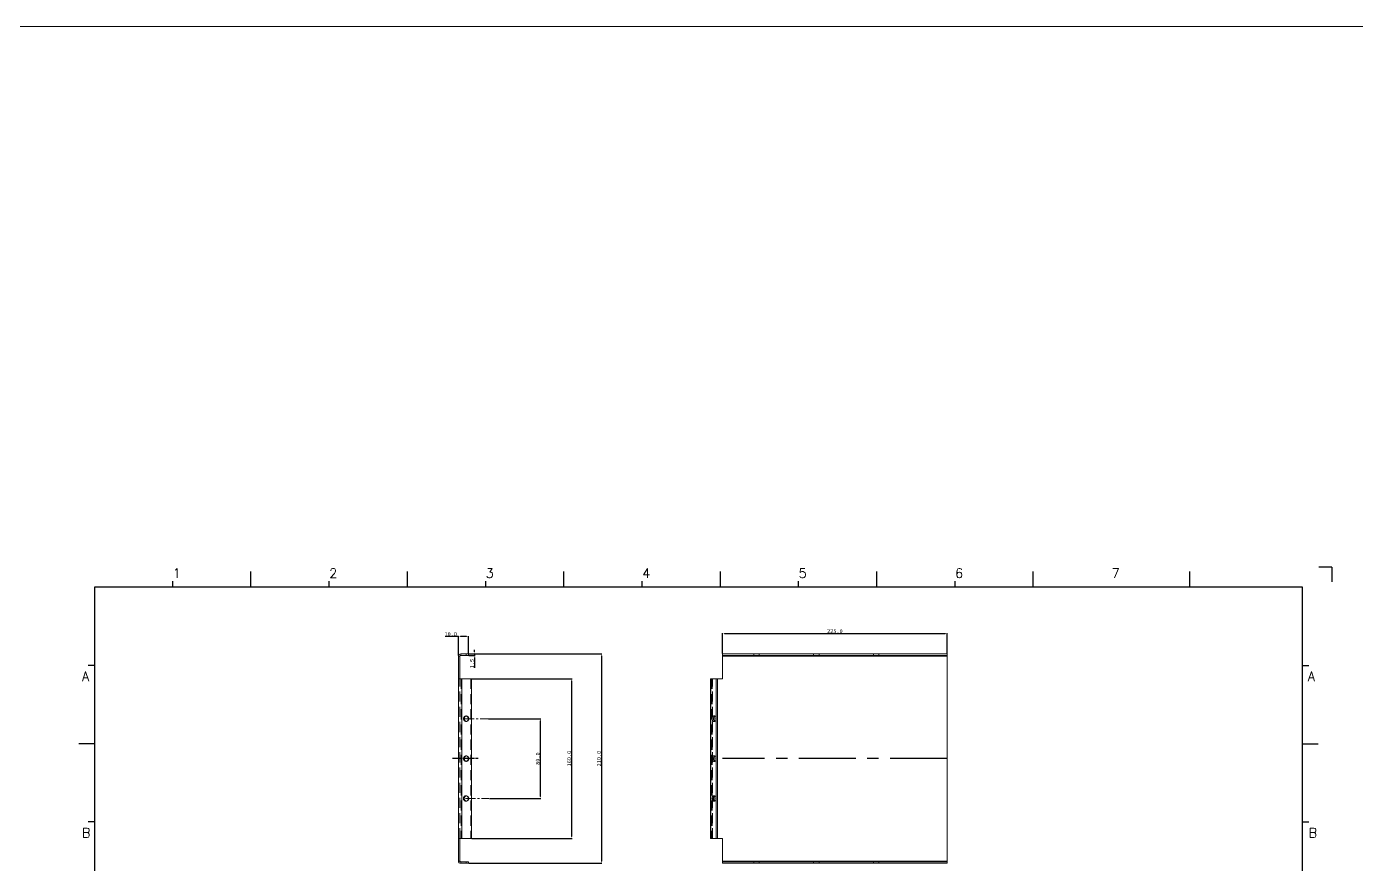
# Model space of a CAD drawing. Extents: x 83 to 30050, y -7164 to 695.
# Drawn here: x 6121 to 7454, y -3295 to -2455 of the extents above; entities that cross this region are included whole.
import ezdxf
from ezdxf.enums import TextEntityAlignment as Align

# ---------------------------------------------------------------- set-up
doc = ezdxf.new("R2010")
doc.units = 0
doc.header["$LTSCALE"] = 8
doc.header["$MEASUREMENT"] = 0
doc.header["$PDSIZE"] = 5
doc.linetypes.add('CENTER', pattern=[2, 1.25, -0.25, 0.25, -0.25])
doc.linetypes.add('HIDDEN', pattern=[1.905, 1.27, -0.635])
doc.layers.get('0').update_dxf_attribs({"linetype": 'CONTINUOUS'})
doc.layers.get('Defpoints').update_dxf_attribs({"linetype": 'CONTINUOUS'})
doc.layers.add('41', color=3, linetype='CONTINUOUS')
doc.layers.add('dim', color=82, linetype='CONTINUOUS', lineweight=9)
doc.styles.add('SIMPLEX', font='SIMPLEX')
doc.styles.get("Standard").update_dxf_attribs({"font": '', "height": 4})
doc.styles.get('Standard').set_extended_font_data('SimSun')
doc.dimstyles.new('ISO-25', dxfattribs={"dimtxt": 6, "dimasz": 2.5, "dimexe": 1.25, "dimexo": 0.625, "dimtad": 1, "dimdec": 1, "dimzin": 1, "dimdsep": 46, "dimtxsty": 'Standard', "dimcen": 2.5, "dimadec": 0, "dimazin": 0, "dimtm": 1e-09, "dimtfac": 1, "dimtdec": 1, "dimtmove": 0, "dimatfit": 3, "dimfxl": 1, "dimtolj": 1, "dimtzin": 0, "dimarcsym": 0})

# ---------------------------------------------------------------- blocks, each defined once
blk = doc.blocks.new('A$C0BB32EA6')
at = {"layer": '41'}
for p, q in [((90.21, 427.84), (90.21, 435.66)), ((168.4, 427.84), (168.4, 435.66)), ((168.4, 427.84), (168.4, 435.66)), ((168.4, 427.84), (168.4, 435.66)), ((246.58, 427.84), (246.58, 435.66)), ((246.58, 427.84), (246.58, 435.66)), ((324.77, 427.84), (324.77, 435.66)), ((402.96, 427.84), (402.96, 435.66)), ((481.15, 427.84), (481.15, 435.66)), ((559.34, 427.84), (559.34, 435.66)), ((615.63, 427.84), (12.02, 427.84)), ((12.02, 427.84), (12.02, 10.32)), ((51.11, 427.84), (51.11, 430.97)), ((129.3, 427.84), (129.3, 430.97)), ((129.3, 427.84), (129.3, 430.97)), ((129.3, 427.84), (129.3, 430.97)), ((207.49, 427.84), (207.49, 430.97)), ((207.49, 427.84), (207.49, 430.97)), ((285.68, 427.84), (285.68, 430.97)), ((363.87, 427.84), (363.87, 430.97)), ((442.06, 427.84), (442.06, 430.97)), ((615.63, 10.32), (615.63, 427.84)), ((12.02, 388.75), (8.89, 388.75)), ((615.63, 388.75), (618.76, 388.75)), ((12.02, 349.66), (4.2, 349.66)), ((615.63, 349.66), (623.45, 349.66)), ((12.02, 310.56), (8.89, 310.56)), ((615.63, 310.56), (618.76, 310.56)), ((12.02, 271.47), (4.2, 271.47)), ((615.63, 271.47), (623.45, 271.47)), ((12.02, 232.37), (8.89, 232.37)), ((615.63, 232.37), (618.76, 232.37)), ((12.02, 193.28), (4.2, 193.28)), ((615.63, 193.28), (623.45, 193.28)), ((12.02, 154.18), (8.89, 154.18)), ((615.63, 154.18), (618.76, 154.18)), ((12.02, 115.09), (4.2, 115.09)), ((615.63, 115.09), (623.45, 115.09)), ((341.34, 85.85), (615.63, 85.85)), ((341.34, 85.85), (341.34, 10.32)), ((416.87, 85.85), (416.87, 10.32)), ((484.16, 85.85), (484.16, 10.32)), ((555.4, 85.7), (555.4, 10.17)), ((12.02, 76), (8.89, 76)), ((615.63, 76), (618.76, 76)), ((615.63, 66.14), (341.34, 66.14)), ((378.86, 10.02), (379.1, 65.84)), ((341.34, 51.12), (416.87, 51.12)), ((615.63, 46.17), (416.87, 46.17)), ((12.02, 36.9), (4.2, 36.9)), ((341.34, 37.5), (401.12, 37.5)), ((341.34, 37.5), (416.87, 37.5)), ((615.63, 36.9), (623.45, 36.9)), ((615.63, 26.74), (416.87, 26.74)), ((341.34, 23.05), (401.87, 23.05)), ((341.34, 23.05), (401.87, 23.05)), ((341.34, 23.05), (401.87, 23.05)), ((341.34, 23.05), (401.87, 23.05)), ((341.34, 23.05), (401.87, 23.05)), ((341.34, 23.05), (416.87, 23.05)), ((12.02, 10.32), (615.63, 10.32)), ((51.11, 10.32), (51.11, 7.19)), ((90.21, 10.32), (90.21, 2.5)), ((129.3, 10.32), (129.3, 7.19)), ((168.4, 10.32), (168.4, 2.5)), ((207.49, 10.32), (207.49, 7.19)), ((246.58, 10.32), (246.58, 2.5)), ((285.68, 10.32), (285.68, 7.19)), ((324.77, 10.32), (324.77, 2.5)), ((326.34, 10.32), (401.87, 10.32)), ((363.87, 10.32), (363.87, 7.19)), ((402.96, 10.32), (402.96, 2.5)), ((442.06, 10.32), (442.06, 7.19)), ((481.15, 10.32), (481.15, 2.5)), ((520.24, 10.32), (520.24, 7.19)), ((559.34, 10.32), (559.34, 2.5))]:
    blk.add_line(p, q, dxfattribs=at)
at = {"layer": '41', "linetype": 'Continuous'}
for p, q in [((630.37, 437.94), (623.79, 437.94)), ((630.37, 437.94), (630.37, 430.59)), ((0, 0), (0, 8.98)), ((0, 0), (8.64, 0))]:
    blk.add_line(p, q, dxfattribs=at)
at = {"layer": '41'}
for centre in [(391.73, 61.61), (391.07, 48.04), (392.49, 34.54), (394.6, 20.83)]:
    blk.add_circle(centre, 0.516, dxfattribs=at)
at = {"layer": '41', "style": 'SIMPLEX'}
for s, height, p in [('1', 4.69, (51.11, 432.54)), ('2', 4.69, (129.3, 432.54)), ('3', 4.69, (207.49, 432.54)), ('4', 4.69, (285.68, 432.54)), ('5', 4.69, (363.87, 432.54)), ('6', 4.69, (442.06, 432.54)), ('7', 4.69, (520.24, 432.54)), ('A', 4.75, (5.76, 380.93)), ('A', 4.75, (618.27, 380.93)), ('B', 4.75, (5.76, 302.74)), ('B', 4.75, (618.72, 302.74)), ('C', 4.75, (5.76, 224.55)), ('C', 4.75, (618.72, 224.55)), ('D', 4.75, (5.76, 146.37)), ('D', 4.75, (618.72, 146.37)), ('E', 4.75, (5.76, 68.18)), ('E', 4.75, (618.95, 68.18)), ('X.', 3.284, (349.84, 57.49)), ('%%p', 3.284, (355.04, 57.36)), ('X.', 3.284, (388.21, 57.49)), ('%%p', 3.284, (394.07, 57.36)), ('.X', 3.284, (346.89, 44.16)), ('%%p', 3.284, (352.09, 44.33)), ('.X', 3.284, (385.9, 44.16)), ('%%p', 3.284, (391.76, 44.33)), ('.XX', 3.284, (346.2, 30.42)), ('%%p', 3.284, (354.44, 30.46)), ('.XX', 3.284, (384.11, 30.42)), ('%%p', 3.284, (393.01, 30.46)), ('.XXX', 3.284, (383.48, 16.83)), ('%%p', 3.284, (395.11, 16.95)), ('1', 4.69, (51.11, 0.87)), ('2', 4.69, (129.3, 0.87)), ('3', 4.69, (207.49, 0.87)), ('4', 4.69, (285.68, 0.87)), ('5', 4.69, (363.87, 0.87)), ('6', 4.69, (442.06, 0.87)), ('7', 4.69, (520.24, 0.87))]:
    blk.add_text(s, height=height, dxfattribs=at).set_placement(p)
at = {"layer": '41', "linetype": 'Continuous'}
for s, p in [('标准公差', (372.08, 76.36)), ('材质：', (432.42, 73.5)), ('项目代号：', (486.99, 73.71)), ('淮安鹏雨科技', (562.04, 71.96)), ('（特别标注的除外）', (356.94, 66.94)), ('表面处理：', (420.83, 54.55)), ('审核：', (496.9, 53.5)), ('名称：', (563.9, 55.18)), ('数量：', (431.79, 33.91)), ('设计：', (496.69, 33.7)), ('件号：', (568.32, 34.55)), ('比例:', (431.16, 16.65)), ('版本:', (568.11, 16.23)), ('SHEET:', (493.95, 15.75)), ('1/1', (524.5, 15.18))]:
    blk.add_text(s, height=4, dxfattribs=at).set_placement(p)
at = {"layer": '41'}
for s, p in [('0.2', (363.82, 57.75)), ('0.2%%D', (402.12, 57.11)), ('0.1', (363.14, 44.41)), ('0.1%%D', (402.07, 43.76)), ('0.02', (364.07, 30.58)), ('0.02%%D', (401.9, 29.93)), ('0.005%%D', (401.27, 17.16))]:
    blk.add_text(s, height=2.929, dxfattribs=at).set_placement(p)
at = {"layer": '41', "style": 'SIMPLEX'}
blk.add_text('.XXX', height=3.284, dxfattribs=at).set_placement((351.31, 18.87), align=Align.MIDDLE_CENTER)
at = {"layer": '41'}
blk.add_text('%%P0.005', height=2.929, dxfattribs=at).set_placement((364.87, 17.89), align=Align.MIDDLE_CENTER)
at = {"layer": '41', "linetype": 'Continuous'}
for tag, p in [('材质', (457.07, 73.08)), ('代号', (522.6, 73.29)), ('表面处理', (452.44, 54.13)), ('审核', (523.65, 54.34)), ('名称', (585.81, 54.97)), ('数量', (457.5, 33.7)), ('设计', (523.23, 34.13)), ('件号', (586.65, 33.91)), ('比例', (457.5, 17.28)), ('版本', (587.08, 16.23))]:
    blk.add_attdef(tag, p, '', height=4, dxfattribs=at)
blk = doc.blocks.new('*D1351')
at = {"layer": 'Defpoints', "color": 0}
for p in [(6583.9, -3148.6), (6584.9, -3228.6), (6636.3, -3228.6)]:
    blk.add_point(p, dxfattribs=at)
at = {"layer": 'dim', "color": 0, "lineweight": -2}
for p, q in [((6584.4, -3148.6), (6636.8, -3148.6)), ((6636.3, -3150.6), (6636.3, -3226.6)), ((6585.4, -3228.6), (6636.8, -3228.6))]:
    blk.add_line(p, q, dxfattribs=at)
at = {"layer": 'dim', "color": 0}
for points in [[(6636, -3150.6), (6636.6, -3150.6), (6636.3, -3148.6)], [(6636, -3226.6), (6636.6, -3226.6), (6636.3, -3228.6)]]:
    blk.add_solid(points, dxfattribs=at)
at = {"layer": 'dim', "color": 0, "insert": (6633.8, -3188.6), "char_height": 4, "attachment_point": 5, "rotation": 90}
blk.add_mtext('\\A1;80.0', dxfattribs=at)
blk = doc.blocks.new('*D1352')
at = {"layer": 'Defpoints', "color": 0}
for p in [(6564.3, -3083.6), (6564.3, -3293.6), (6697.6, -3293.6)]:
    blk.add_point(p, dxfattribs=at)
at = {"layer": 'dim', "color": 0, "lineweight": -2}
for p, q in [((6564.8, -3083.6), (6698.1, -3083.6)), ((6697.6, -3085.6), (6697.6, -3291.6)), ((6564.8, -3293.6), (6698.1, -3293.6))]:
    blk.add_line(p, q, dxfattribs=at)
at = {"layer": 'dim', "color": 0}
for points in [[(6697.2, -3085.6), (6697.9, -3085.6), (6697.6, -3083.6)], [(6697.2, -3291.6), (6697.9, -3291.6), (6697.6, -3293.6)]]:
    blk.add_solid(points, dxfattribs=at)
at = {"layer": 'dim', "color": 0, "insert": (6695.1, -3188.6), "char_height": 4, "attachment_point": 5, "rotation": 90}
blk.add_mtext('\\A1;210.0', dxfattribs=at)
blk = doc.blocks.new('*D1353')
at = {"layer": 'Defpoints', "color": 0}
for p in [(6567.3, -3108.6), (6567.3, -3268.6), (6667.7, -3268.6)]:
    blk.add_point(p, dxfattribs=at)
at = {"layer": 'dim', "color": 0, "lineweight": -2}
for p, q in [((6567.8, -3108.6), (6668.2, -3108.6)), ((6667.7, -3110.6), (6667.7, -3266.6)), ((6567.8, -3268.6), (6668.2, -3268.6))]:
    blk.add_line(p, q, dxfattribs=at)
at = {"layer": 'dim', "color": 0}
for points in [[(6667.3, -3110.6), (6668, -3110.6), (6667.7, -3108.6)], [(6667.3, -3266.6), (6668, -3266.6), (6667.7, -3268.6)]]:
    blk.add_solid(points, dxfattribs=at)
at = {"layer": 'dim', "color": 0, "insert": (6665.2, -3188.6), "char_height": 4, "attachment_point": 5, "rotation": 90}
blk.add_mtext('\\A1;160.0', dxfattribs=at)
blk = doc.blocks.new('*D1357')
at = {"layer": 'Defpoints', "color": 0}
for p in [(6554.3, -3066.2), (6554.3, -3085.8), (6564.3, -3083.6)]:
    blk.add_point(p, dxfattribs=at)
at = {"layer": 'dim', "color": 0, "lineweight": -2}
for p, q in [((6554.3, -3085.3), (6554.3, -3065.7)), ((6564.3, -3083.1), (6564.3, -3065.7)), ((6554.3, -3066.2), (6540.8, -3066.2)), ((6562.3, -3066.2), (6556.3, -3066.2))]:
    blk.add_line(p, q, dxfattribs=at)
at = {"layer": 'dim', "color": 0}
for points in [[(6556.3, -3065.9), (6556.3, -3066.6), (6554.3, -3066.2)], [(6562.3, -3065.9), (6562.3, -3066.6), (6564.3, -3066.2)]]:
    blk.add_solid(points, dxfattribs=at)
at = {"layer": 'dim', "color": 0, "insert": (6546.5, -3063.7), "char_height": 4, "attachment_point": 5}
blk.add_mtext('\\A1;10.0', dxfattribs=at)
blk = doc.blocks.new('*D1359')
at = {"layer": 'Defpoints', "color": 0}
for p in [(6564.3, -3083.6), (6564.3, -3085.1), (6570.4, -3085.1)]:
    blk.add_point(p, dxfattribs=at)
at = {"layer": 'dim', "color": 0, "lineweight": -2}
for p, q in [((6564.8, -3083.6), (6570.9, -3083.6)), ((6564.8, -3085.1), (6570.9, -3085.1)), ((6570.4, -3081.6), (6570.4, -3079.6)), ((6570.4, -3083.6), (6570.4, -3085.1)), ((6570.4, -3087.1), (6570.4, -3097.6))]:
    blk.add_line(p, q, dxfattribs=at)
at = {"layer": 'dim', "color": 0}
for points in [[(6570, -3081.6), (6570.7, -3081.6), (6570.4, -3083.6)], [(6570, -3087.1), (6570.7, -3087.1), (6570.4, -3085.1)]]:
    blk.add_solid(points, dxfattribs=at)
at = {"layer": 'dim', "color": 0, "insert": (6567.9, -3093.4), "char_height": 4, "attachment_point": 5, "rotation": 90}
blk.add_mtext('\\A1;1.5', dxfattribs=at)
blk = doc.blocks.new('*D1360')
at = {"layer": 'Defpoints', "color": 0}
for p in [(7044.1, -3063.3), (6819.1, -3083.6), (7044.1, -3083.6)]:
    blk.add_point(p, dxfattribs=at)
at = {"layer": 'dim', "color": 0, "lineweight": -2}
for p, q in [((6819.1, -3083.1), (6819.1, -3062.8)), ((6821.1, -3063.3), (7042.1, -3063.3)), ((7044.1, -3083.1), (7044.1, -3062.8))]:
    blk.add_line(p, q, dxfattribs=at)
at = {"layer": 'dim', "color": 0}
for points in [[(6821.1, -3063), (6821.1, -3063.7), (6819.1, -3063.3)], [(7042.1, -3063), (7042.1, -3063.7), (7044.1, -3063.3)]]:
    blk.add_solid(points, dxfattribs=at)
at = {"layer": 'dim', "color": 0, "insert": (6931.6, -3060.8), "char_height": 4, "attachment_point": 5}
blk.add_mtext('\\A1;225.0', dxfattribs=at)

msp = doc.modelspace()

# ---------------------------------------------------------------- linework, layer by layer
at = {"color": 7, "linetype": 'Continuous', "lineweight": 15}
for p, q in [((6555.763, -3085.848), (6554.263, -3085.848)), ((6554.263, -3085.848), (6554.263, -3108.612)), ((6555.763, -3085.848), (6555.763, -3108.612)), ((6556.5, -3085.112), (6556.5, -3083.612)), ((6564.263, -3083.612), (6556.5, -3083.612)), ((6564.263, -3085.112), (6556.5, -3085.112)), ((6564.263, -3083.612), (6564.263, -3085.112)), ((6819.092, -3083.612), (6819.092, -3085.112)), ((7044.084, -3083.612), (6819.092, -3083.612)), ((7044.084, -3085.112), (6819.092, -3085.112)), ((6819.092, -3085.112), (6819.092, -3085.848)), ((6819.092, -3085.848), (7044.084, -3085.848)), ((6819.092, -3085.848), (6819.092, -3108.612)), ((7044.084, -3083.612), (7044.084, -3085.112)), ((7044.084, -3085.112), (7044.084, -3085.848)), ((7044.084, -3085.848), (7044.084, -3291.375)), ((6554.263, -3268.612), (6554.263, -3108.612)), ((6557.618, -3108.612), (6554.263, -3108.612)), ((6557.618, -3108.612), (6557.618, -3268.612)), ((6567.253, -3108.612), (6557.618, -3108.612)), ((6567.253, -3108.612), (6567.253, -3268.612)), ((6806.856, -3108.612), (6806.856, -3268.612)), ((6807.155, -3108.612), (6806.856, -3108.612)), ((6812.718, -3108.612), (6807.155, -3108.612)), ((6807.155, -3108.612), (6807.155, -3268.612)), ((6814.017, -3108.612), (6812.718, -3108.612)), ((6812.718, -3108.612), (6812.718, -3268.612)), ((6814.017, -3108.612), (6814.017, -3268.612)), ((6819.092, -3108.612), (6814.017, -3108.612)), ((6554.263, -3268.612), (6557.618, -3268.612)), ((6554.263, -3268.612), (6554.263, -3291.375)), ((6555.763, -3268.612), (6555.763, -3291.375)), ((6557.618, -3268.612), (6567.253, -3268.612)), ((6806.856, -3268.612), (6807.155, -3268.612)), ((6807.155, -3268.612), (6812.718, -3268.612)), ((6812.718, -3268.612), (6814.017, -3268.612)), ((6819.092, -3268.612), (6814.017, -3268.612)), ((6819.092, -3268.612), (6819.092, -3291.375)), ((6555.763, -3291.375), (6554.263, -3291.375)), ((6556.5, -3292.112), (6556.5, -3293.612)), ((6556.5, -3292.112), (6564.263, -3292.112)), ((6564.263, -3293.612), (6564.263, -3292.112)), ((6819.092, -3291.375), (6819.092, -3292.112)), ((7044.084, -3291.375), (6819.092, -3291.375)), ((6819.092, -3293.612), (6819.092, -3292.112)), ((6819.092, -3292.112), (7044.084, -3292.112)), ((7044.084, -3291.375), (7044.084, -3292.112)), ((7044.084, -3292.112), (7044.084, -3293.612)), ((6556.5, -3293.612), (6564.263, -3293.612)), ((6819.092, -3293.612), (7044.084, -3293.612))]:
    msp.add_line(p, q, dxfattribs=at)
at = {"color": 7, "linetype": 'HIDDEN', "lineweight": 0}
for p, q in [((6556.513, -3083.612), (6556.513, -3085.112)), ((6562.013, -3085.112), (6562.013, -3083.612)), ((6850.334, -3083.612), (6850.334, -3085.112)), ((6855.834, -3085.112), (6855.834, -3083.612)), ((6910.334, -3083.612), (6910.334, -3085.112)), ((6915.834, -3085.112), (6915.834, -3083.612)), ((6970.334, -3083.612), (6970.334, -3085.112)), ((6975.834, -3085.112), (6975.834, -3083.612)), ((6555.763, -3268.612), (6555.763, -3108.612)), ((6556.868, -3108.612), (6556.868, -3268.612)), ((6566.503, -3108.612), (6566.503, -3268.612)), ((6808.356, -3108.612), (6808.356, -3268.612)), ((6808.454, -3108.612), (6808.454, -3268.612)), ((6809.092, -3268.612), (6809.092, -3108.612)), ((6562.436, -3145.862), (6561.686, -3145.862)), ((6811.236, -3145.862), (6809.937, -3145.862)), ((6561.686, -3151.362), (6562.436, -3151.362)), ((6809.937, -3151.362), (6811.236, -3151.362)), ((6562.436, -3185.862), (6561.686, -3185.862)), ((6811.236, -3185.862), (6809.937, -3185.862)), ((6561.686, -3191.362), (6562.436, -3191.362)), ((6809.937, -3191.362), (6811.236, -3191.362)), ((6562.436, -3225.862), (6561.686, -3225.862)), ((6811.236, -3225.862), (6809.937, -3225.862)), ((6561.686, -3231.362), (6562.436, -3231.362)), ((6809.937, -3231.362), (6811.236, -3231.362)), ((6556.513, -3292.112), (6556.513, -3293.612)), ((6562.013, -3293.612), (6562.013, -3292.112)), ((6850.334, -3292.112), (6850.334, -3293.612)), ((6855.834, -3293.612), (6855.834, -3292.112)), ((6910.334, -3292.112), (6910.334, -3293.612)), ((6915.834, -3293.612), (6915.834, -3292.112)), ((6970.334, -3292.112), (6970.334, -3293.612)), ((6975.834, -3293.612), (6975.834, -3292.112))]:
    msp.add_line(p, q, dxfattribs=at)
at = {"color": 1, "linetype": 'CENTER', "ltscale": 0.244741}
msp.add_line((6574.067, -3188.612), (6548.108, -3188.612), dxfattribs=at)
at = {"color": 1, "linetype": 'CENTER', "ltscale": 5.7148}
msp.add_line((7044.084, -3188.612), (6819.092, -3188.612), dxfattribs=at)
at = {"color": 7, "linetype": 'HIDDEN', "lineweight": 0, "flags": 128}
for points in [[(6562.061, -3151.327), (6562.025, -3151.334), (6561.347, -3151.334), (6560.696, -3151.113), (6560.126, -3150.69), (6559.682, -3150.098), (6559.401, -3149.386), (6559.304, -3148.612), (6559.401, -3147.837), (6559.682, -3147.125), (6560.126, -3146.533), (6560.696, -3146.11), (6561.347, -3145.89), (6562.025, -3145.89), (6562.061, -3145.896)], [(6810.586, -3146.188), (6810.665, -3146.11), (6811.04, -3145.89), (6811.432, -3145.89), (6811.807, -3146.11), (6812.136, -3146.533), (6812.393, -3147.125), (6812.555, -3147.837), (6812.611, -3148.612)], [(6812.611, -3148.612), (6812.555, -3149.386), (6812.393, -3150.098), (6812.136, -3150.69), (6811.807, -3151.113), (6811.432, -3151.334), (6811.04, -3151.334), (6810.665, -3151.113), (6810.586, -3151.035)], [(6562.061, -3191.327), (6562.025, -3191.334), (6561.347, -3191.334), (6560.696, -3191.113), (6560.126, -3190.69), (6559.682, -3190.098), (6559.401, -3189.386), (6559.304, -3188.612), (6559.401, -3187.837), (6559.682, -3187.125), (6560.126, -3186.533), (6560.696, -3186.11), (6561.347, -3185.89), (6562.025, -3185.89), (6562.061, -3185.896)], [(6810.586, -3186.188), (6810.665, -3186.11), (6811.04, -3185.89), (6811.432, -3185.89), (6811.807, -3186.11), (6812.136, -3186.533), (6812.393, -3187.125), (6812.555, -3187.837), (6812.611, -3188.612)], [(6812.611, -3188.612), (6812.555, -3189.386), (6812.393, -3190.098), (6812.136, -3190.69), (6811.807, -3191.113), (6811.432, -3191.334), (6811.04, -3191.334), (6810.665, -3191.113), (6810.586, -3191.035)], [(6810.586, -3226.188), (6810.665, -3226.11), (6811.04, -3225.89), (6811.432, -3225.89), (6811.807, -3226.11), (6812.136, -3226.533), (6812.393, -3227.125), (6812.555, -3227.837), (6812.611, -3228.612), (6812.555, -3229.386), (6812.393, -3230.098), (6812.136, -3230.69), (6811.807, -3231.113), (6811.432, -3231.334), (6811.04, -3231.334), (6810.665, -3231.113), (6810.586, -3231.035)]]:
    msp.add_lwpolyline(points, dxfattribs=at)
at = {"color": 7, "linetype": 'Continuous', "lineweight": 15, "flags": 128}
for points in [[(6560.054, -3148.612), (6560.151, -3149.386), (6560.432, -3150.098), (6560.876, -3150.69), (6561.446, -3151.113), (6562.097, -3151.334), (6562.775, -3151.334), (6563.425, -3151.113), (6563.995, -3150.69), (6564.439, -3150.098), (6564.721, -3149.386), (6564.817, -3148.612), (6564.721, -3147.837), (6564.439, -3147.125), (6563.995, -3146.533), (6563.425, -3146.11), (6562.775, -3145.89), (6562.097, -3145.89), (6561.446, -3146.11), (6560.876, -3146.533), (6560.432, -3147.125), (6560.151, -3147.837), (6560.054, -3148.612)], [(6808.562, -3148.612), (6808.617, -3149.386), (6808.78, -3150.098), (6809.036, -3150.69), (6809.366, -3151.113), (6809.741, -3151.334), (6810.132, -3151.334), (6810.508, -3151.113), (6810.837, -3150.69), (6811.094, -3150.098), (6811.256, -3149.386), (6811.312, -3148.612), (6811.256, -3147.837), (6811.094, -3147.125), (6810.837, -3146.533), (6810.508, -3146.11), (6810.132, -3145.89), (6809.741, -3145.89), (6809.366, -3146.11), (6809.036, -3146.533), (6808.78, -3147.125), (6808.617, -3147.837), (6808.562, -3148.612)], [(6560.054, -3188.612), (6560.151, -3189.386), (6560.432, -3190.098), (6560.876, -3190.69), (6561.446, -3191.113), (6562.097, -3191.334), (6562.775, -3191.334), (6563.425, -3191.113), (6563.995, -3190.69), (6564.439, -3190.098), (6564.721, -3189.386), (6564.817, -3188.612), (6564.721, -3187.837), (6564.439, -3187.125), (6563.995, -3186.533), (6563.425, -3186.11), (6562.775, -3185.89), (6562.097, -3185.89), (6561.446, -3186.11), (6560.876, -3186.533), (6560.432, -3187.125), (6560.151, -3187.837), (6560.054, -3188.612)], [(6808.562, -3188.612), (6808.617, -3189.386), (6808.78, -3190.098), (6809.036, -3190.69), (6809.366, -3191.113), (6809.741, -3191.334), (6810.132, -3191.334), (6810.508, -3191.113), (6810.837, -3190.69), (6811.094, -3190.098), (6811.256, -3189.386), (6811.312, -3188.612), (6811.256, -3187.837), (6811.094, -3187.125), (6810.837, -3186.533), (6810.508, -3186.11), (6810.132, -3185.89), (6809.741, -3185.89), (6809.366, -3186.11), (6809.036, -3186.533), (6808.78, -3187.125), (6808.617, -3187.837), (6808.562, -3188.612)], [(6560.054, -3228.612), (6560.151, -3229.386), (6560.432, -3230.098), (6560.876, -3230.69), (6561.446, -3231.113), (6562.097, -3231.334), (6562.775, -3231.334), (6563.425, -3231.113), (6563.995, -3230.69), (6564.439, -3230.098), (6564.721, -3229.386), (6564.817, -3228.612), (6564.721, -3227.837), (6564.439, -3227.125), (6563.995, -3226.533), (6563.425, -3226.11), (6562.775, -3225.89), (6562.097, -3225.89), (6561.446, -3226.11), (6560.876, -3226.533), (6560.432, -3227.125), (6560.151, -3227.837), (6560.054, -3228.612)], [(6808.562, -3228.612), (6808.617, -3229.386), (6808.78, -3230.098), (6809.036, -3230.69), (6809.366, -3231.113), (6809.741, -3231.334), (6810.132, -3231.334), (6810.508, -3231.113), (6810.837, -3230.69), (6811.094, -3230.098), (6811.256, -3229.386), (6811.312, -3228.612), (6811.256, -3227.837), (6811.094, -3227.125), (6810.837, -3226.533), (6810.508, -3226.11), (6810.132, -3225.89), (6809.741, -3225.89), (6809.366, -3226.11), (6809.036, -3226.533), (6808.78, -3227.125), (6808.617, -3227.837), (6808.562, -3228.612)]]:
    msp.add_lwpolyline(points, dxfattribs=at)
at = {"color": 7, "linetype": 'Continuous', "lineweight": 15}
for centre, radius, start, end in [((6556.5, -3085.848), 2.237, 90, 180), ((6556.5, -3085.848), 0.737, 90, 180), ((6561.399, -3148.484), 2.671, 357.254132, 75.665695), ((6561.428, -3148.76), 2.644, 283.851827, 3.228346), ((6814.054, -3148.612), 4.231, 145.049858, 214.950142), ((6561.399, -3188.484), 2.671, 357.254132, 75.665695), ((6561.428, -3188.76), 2.644, 283.851827, 3.228346), ((6814.054, -3188.612), 4.231, 145.049858, 214.950142), ((6561.318, -3228.612), 2.816, 285.303294, 74.696706), ((6813.519, -3228.386), 3.665, 143.145246, 183.528758), ((6813.519, -3228.837), 3.665, 176.471242, 216.854754), ((6556.5, -3291.375), 2.237, 180, 270), ((6556.5, -3291.375), 0.737, 180, 270)]:
    msp.add_arc(centre, radius, start, end, dxfattribs=at)
at = {"color": 7, "linetype": 'HIDDEN', "lineweight": 0}
for centre, radius, start, end in [((6561.756, -3228.343), 2.466, 82.8938, 186.250282), ((6561.818, -3228.816), 2.523, 175.343673, 275.512245)]:
    msp.add_arc(centre, radius, start, end, dxfattribs=at)
at = {"layer": 'dim', "color": 1, "linetype": 'CENTER'}
for p, q in [((6560.054, -3148.612), (6583.924, -3148.612)), ((6561.318, -3228.612), (6584.869, -3228.612))]:
    msp.add_line(p, q, dxfattribs=at)
at = {"layer": 'dim', "color": 1}
msp.add_lwpolyline([(11321.6, -4247.977), (766.79, -4247.977), (766.79, -2454.563), (11321.6, -2454.563)], close=True, dxfattribs=at)

# ---------------------------------------------------------------- block references
at = {"layer": '41', "linetype": 'Continuous', "xscale": 2.006122600865638, "yscale": 2.006122600858362, "zscale": 2.006122600857601}
msp.add_blockref('A$C0BB32EA6', (6165.31, -3875.1), dxfattribs=at).add_auto_attribs({'版本': 'A', '件号': 'D029', '名称': '支板', '设计': '徐鹏', '审核': '徐鹏', '代号': '0001', '比例': '1:1', '数量': '01', '表面处理': '/', '材质': '钣金'})

# ---------------------------------------------------------------- dimensions: what is measured, and where the dimension line sits
at = {"layer": 'dim'}
for base, p1, p2, picture, middle in [((6554.263, -3066.239), (6564.263, -3083.612), (6554.263, -3085.848), '*D1357', (6546.541, -3063.739)), ((7044.084, -3063.33), (6819.092, -3083.612), (7044.084, -3083.612), '*D1360', (6931.588, -3060.831))]:
    dim = msp.add_linear_dim(base=base, p1=p1, p2=p2, dimstyle='ISO-25', override={"dimtxt": 2.5, "dimasz": 2, "dimexe": 0.49975, "dimexo": 0.49975, "dimgap": 0.49975}, dxfattribs=at)
    dim.commit()
    dim.dimension.update_dxf_attribs({"geometry": picture, "text_midpoint": middle})
for base, p1, p2, picture, middle in [((6570.375, -3085.112), (6564.263, -3083.612), (6564.263, -3085.112), '*D1359', (6567.875, -3093.378)), ((6697.565, -3293.612), (6564.263, -3083.612), (6564.263, -3293.612), '*D1352', (6695.065, -3188.612)), ((6667.675, -3268.612), (6567.253, -3108.612), (6567.253, -3268.612), '*D1353', (6665.175, -3188.612)), ((6636.304, -3228.612), (6583.924, -3148.612), (6584.869, -3228.612), '*D1351', (6633.804, -3188.612))]:
    dim = msp.add_linear_dim(base=base, p1=p1, p2=p2, angle=90, dimstyle='ISO-25', override={"dimtxt": 2.5, "dimasz": 2, "dimexe": 0.49975, "dimexo": 0.49975, "dimgap": 0.49975}, dxfattribs=at)
    dim.commit()
    dim.dimension.update_dxf_attribs({"geometry": picture, "text_midpoint": middle})

doc.saveas('drawing.dxf')
